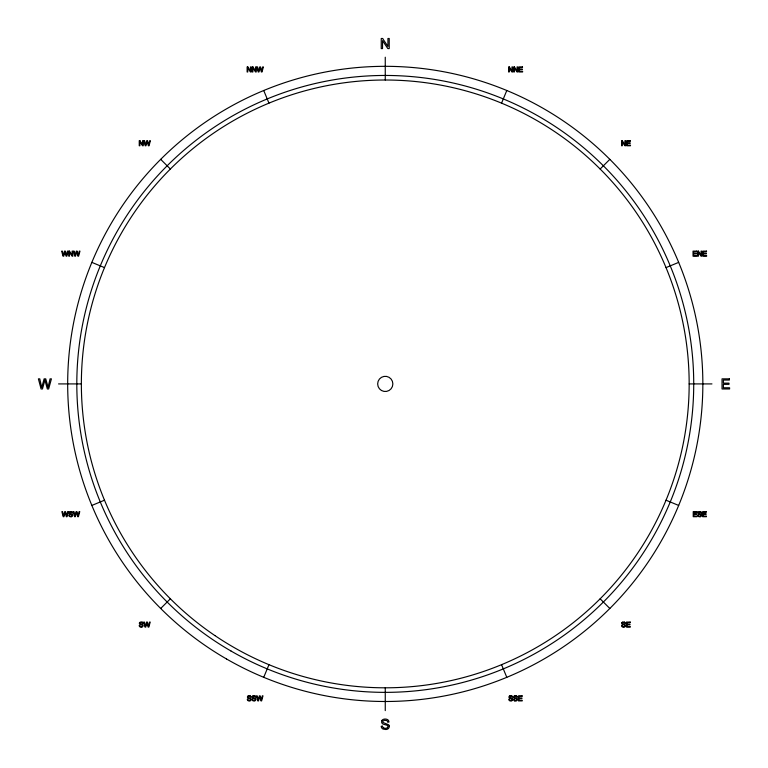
<?xml version="1.0" encoding="UTF-8"?>
<svg xmlns="http://www.w3.org/2000/svg" width="768" height="768" viewBox="0 0 768 768"><rect width="100%" height="100%" fill="white"/><g stroke="black" fill="none" stroke-linecap="round" stroke-linejoin="round"><path stroke-width="1.15" d="M66.662 515.99L67.709 511.632L68.381 511.632L66.989 516.701L66.346 516.701L65.232 512.669M44.928 380.179L47.347 388.973L48.643 388.973L51.418 378.854L50.074 378.854L47.981 387.562A27.36 27.36 0 0 0 47.184 383.981L45.744 378.854L44.122 378.854L41.741 387.562L39.773 378.854L38.4 378.854L41.088 388.973L42.451 388.973L44.899 380.074M259.728 696.499L258.518 700.906L257.827 700.906L256.483 695.846L257.174 695.846L258.163 700.195L259.354 695.846L260.16 695.846L260.88 698.41A13.68 13.68 0 0 1 261.283 700.195L262.32 695.846L262.992 695.846L261.61 700.906L260.966 700.906L259.757 696.538M258.778 70.358L258.557 71.27L257.568 66.922L256.886 66.922L258.23 71.981L258.912 71.981L260.131 67.526L261.36 71.981L262.003 71.981L263.395 66.922L262.714 66.922L261.667 71.27A13.68 13.68 0 0 0 261.274 69.485L260.554 66.922L259.747 66.922L258.778 70.339M263.731 677.318L268.963 664.685M501.562 103.142L506.794 90.509M160.694 608.477L170.371 598.8M600.154 169.018L609.821 159.35M387.312 727.824L386.938 728.035A3.782 3.782 0 0 1 383.587 727.824M91.853 505.44L104.486 500.208M666.029 267.61L678.662 262.378M621.552 625.498L622.186 625.44A1.43 1.43 0 0 0 622.349 626.006C623.04 627.485 626.246 626.054 624.278 625.008A10.579 10.579 0 0 0 623.606 624.835L622.733 624.586A1.325 1.325 0 0 1 621.898 622.618M701.578 513.062L699.84 512.141A2.765 2.765 0 0 0 699.418 512.15L698.554 513.034L699.744 513.706A14.458 14.458 0 0 1 700.282 513.84C703.056 514.234 701.126 517.853 698.947 516.672A1.718 1.718 0 0 1 697.67 515.069L698.333 515.021A1.43 1.43 0 0 0 698.496 515.578C699.322 517.142 702.384 515.434 700.483 514.608A10.579 10.579 0 0 0 699.754 514.406L698.774 514.118A1.325 1.325 0 0 1 698.045 512.189M58.56 383.914L81.36 383.914M689.165 383.914L711.955 383.914M514.742 700.877C516.902 702.058 518.87 698.458 516.077 698.054A14.458 14.458 0 0 0 515.539 697.92L514.339 697.238L515.213 696.365A2.765 2.765 0 0 1 515.635 696.355L517.363 697.267A1.498 1.498 0 0 0 516.461 695.923M514.57 698.333L515.549 698.611A10.579 10.579 0 0 1 516.221 698.794C518.131 699.706 515.194 701.28 514.33 699.85A1.43 1.43 0 0 1 514.128 699.226L513.494 699.283A1.718 1.718 0 0 0 514.742 700.896M509.846 698.333L510.826 698.611A10.579 10.579 0 0 1 511.507 698.794C513.456 699.706 510.278 701.338 509.578 699.782A1.43 1.43 0 0 1 509.414 699.226L508.771 699.283A1.718 1.718 0 0 0 510.019 700.896C512.189 702.038 514.147 698.477 511.363 698.054A14.458 14.458 0 0 0 510.816 697.92L509.626 697.238L510.49 696.365A2.765 2.765 0 0 1 510.922 696.355L512.65 697.267A1.498 1.498 0 0 0 511.747 695.923M253.085 698.333L254.054 698.611A10.579 10.579 0 0 1 254.736 698.794C256.637 699.706 253.709 701.29 252.845 699.85A1.43 1.43 0 0 1 252.643 699.226L252 699.283A1.718 1.718 0 0 0 253.248 700.896C255.418 702.038 257.386 698.477 254.592 698.054A14.458 14.458 0 0 0 254.045 697.92L252.854 697.238L253.718 696.365A2.765 2.765 0 0 1 254.15 696.355L255.878 697.267A1.498 1.498 0 0 0 254.976 695.923M248.362 698.333L249.341 698.611A10.579 10.579 0 0 1 250.022 698.794C251.962 699.706 248.794 701.338 248.083 699.782A1.43 1.43 0 0 1 247.93 699.226L247.286 699.283A1.718 1.718 0 0 0 248.534 700.896C250.704 702.038 252.662 698.477 249.869 698.054A14.458 14.458 0 0 0 249.331 697.92L248.141 697.238L249.005 696.365A2.765 2.765 0 0 1 249.427 696.355L251.165 697.267A1.498 1.498 0 0 0 250.262 695.923M91.853 262.378L104.486 267.61M666.029 500.208L678.662 505.44M383.568 727.853L383.165 727.574A1.843 1.843 0 0 1 382.79 727.104L382.454 725.981L381.206 726.346A3.312 3.312 0 0 0 382.963 729.034L385.776 729.514A4.464 4.464 0 0 0 387.667 729.034L388.051 728.784A2.87 2.87 0 0 0 388.79 728.016A3.043 3.043 0 0 0 388.992 727.651A2.746 2.746 0 0 0 389.251 726.49A2.87 2.87 0 0 0 389.232 726.058M387.523 725.597L387.062 725.299A3.744 3.744 0 0 0 386.506 725.078L386.112 724.963A33.389 33.389 0 0 0 385.296 724.762L383.347 724.195A3.494 3.494 0 0 1 382.675 723.84L382.253 723.494A2.467 2.467 0 0 1 382.042 720.432M160.694 159.35L170.371 169.018M600.154 598.8L609.821 608.477M263.731 90.509L268.963 103.142M501.562 664.685L506.794 677.318M65.194 512.534L63.898 516.701L63.216 516.701L61.872 511.632L62.554 511.632L63.542 515.99L64.733 511.632L65.539 511.632L66.269 514.195A13.68 13.68 0 0 1 66.662 515.99M74.717 514.954L74.928 515.99L76.118 511.632L76.934 511.632L77.654 514.195A13.68 13.68 0 0 1 78.058 515.99L79.094 511.632L79.766 511.632L78.384 516.701L77.731 516.701L76.502 512.294L75.283 516.701L74.602 516.701L73.258 511.632L73.949 511.632L74.746 515.088M385.258 57.216L385.258 80.006M385.258 687.811L385.258 710.611M71.75 511.718A1.498 1.498 0 0 1 72.662 513.062L70.915 512.141A2.765 2.765 0 0 0 70.493 512.15L69.629 513.034L70.819 513.706A14.458 14.458 0 0 1 71.357 513.84C74.131 514.234 72.202 517.853 70.032 516.672A1.718 1.718 0 0 1 68.755 515.069L69.408 515.021A1.43 1.43 0 0 0 69.571 515.578C70.512 517.229 73.44 515.251 71.568 514.608A10.579 10.579 0 0 0 70.829 514.406L69.85 514.118A1.325 1.325 0 0 1 69.12 512.189M71.731 511.757A2.477 2.477 0 0 0 69.725 511.786A1.373 1.373 0 0 0 69.178 512.227M142.186 622.138A1.498 1.498 0 0 1 143.098 623.491L141.36 622.57A2.765 2.765 0 0 0 140.938 622.579L140.064 623.453L141.264 624.134A14.458 14.458 0 0 1 141.802 624.269C144.566 624.653 142.637 628.282 140.467 627.101A1.718 1.718 0 0 1 139.19 625.498L139.843 625.44A1.43 1.43 0 0 0 140.016 626.006C140.794 627.562 143.933 625.891 141.946 625.008A10.579 10.579 0 0 0 141.274 624.835L140.294 624.547A1.325 1.325 0 0 1 139.555 622.618M142.176 622.176A2.477 2.477 0 0 0 140.17 622.214A1.373 1.373 0 0 0 139.622 622.646M252.96 695.99A2.477 2.477 0 0 1 254.957 695.962M253.075 698.342A1.325 1.325 0 0 1 252.922 695.885M248.237 695.99A2.477 2.477 0 0 1 250.243 695.962M248.362 698.342A1.325 1.325 0 0 1 248.198 695.885M621.533 625.498A1.718 1.718 0 0 0 622.8 627.11C624.97 628.262 626.918 624.682 624.134 624.269A14.458 14.458 0 0 0 623.597 624.134L622.406 623.453L623.27 622.579A2.765 2.765 0 0 1 623.693 622.57L625.43 623.491A1.498 1.498 0 0 0 624.528 622.138M622.502 622.214A2.477 2.477 0 0 1 624.509 622.176M621.955 622.646A1.373 1.373 0 0 1 622.502 622.195M700.675 511.718A1.498 1.498 0 0 1 701.578 513.062M700.656 511.757A2.477 2.477 0 0 0 698.65 511.786A1.373 1.373 0 0 0 698.102 512.227M389.222 726.096A2.458 2.458 0 0 0 388.598 724.742L383.165 722.563A1.123 1.123 0 0 1 382.896 722.016A1.373 1.373 0 0 1 382.877 721.594A1.238 1.238 0 0 1 383.088 721.037L384.374 720.298L386.621 720.509A1.738 1.738 0 0 1 387.341 721.152L387.658 722.17L388.944 722.074A3.072 3.072 0 0 0 388.33 720.307A2.717 2.717 0 0 0 387.715 719.731L387.12 719.414A4.291 4.291 0 0 0 386.438 719.194L385.69 719.078A6.374 6.374 0 0 0 384.883 719.059A4.867 4.867 0 0 0 383.28 719.386L382.714 719.702A2.515 2.515 0 0 0 382.013 720.403M387.542 725.578A1.421 1.421 0 0 1 387.389 727.709M514.445 695.99A2.477 2.477 0 0 1 516.451 695.962M514.56 698.342A1.325 1.325 0 0 1 514.406 695.885M509.722 695.99A2.477 2.477 0 0 1 511.728 695.962M509.846 698.342A1.325 1.325 0 0 1 509.693 695.885M66.48 255.418L66.461 255.485A13.68 13.68 0 0 0 66.067 253.69L65.347 251.126L64.541 251.126L63.35 255.485L62.362 251.126L61.68 251.126L63.024 256.186L63.706 256.186L64.925 251.741L66.154 256.186L66.797 256.186L68.189 251.126L67.507 251.126L66.49 255.36M78.259 255.418L78.25 255.485A13.68 13.68 0 0 0 77.846 253.69L77.126 251.126L76.32 251.126L75.13 255.485L74.141 251.126L73.459 251.126L74.803 256.186L75.485 256.186L76.704 251.741L77.933 256.186L78.576 256.186L79.968 251.126L79.296 251.126L78.269 255.36M148.694 144.998L148.685 145.056A13.68 13.68 0 0 0 148.291 143.261L147.571 140.698L146.755 140.698L145.565 145.056L144.586 140.698L143.894 140.698L145.238 145.766L145.92 145.766L147.149 141.312L148.368 145.766L149.021 145.766L150.403 140.698L149.731 140.698L148.714 144.931M148.502 626.352L148.493 626.419A13.68 13.68 0 0 0 148.09 624.624L147.37 622.061L146.563 622.061L145.373 626.419L144.384 622.061L143.702 622.061L145.046 627.12L145.728 627.12L146.947 622.675L148.176 627.12L148.819 627.12L150.211 622.061L149.539 622.061L148.502 626.352M382.618 38.477L381.245 38.477L381.245 48.605L382.531 48.605L382.531 40.646L387.85 48.605L389.222 48.605L389.222 38.477L387.936 38.477L387.936 46.426L382.618 38.477M247.805 66.922L247.123 66.922L247.123 71.981L247.766 71.981L247.766 68.006L250.426 71.981L251.107 71.981L251.107 66.922L250.464 66.922L250.464 70.896L247.805 66.922M252.912 66.922L252.23 66.922L252.23 71.981L252.874 71.981L252.874 68.006L255.533 71.981L256.214 71.981L256.214 66.922L255.571 66.922L255.571 70.896L252.912 66.922M509.299 66.922L508.608 66.922L508.608 71.981L509.251 71.981L509.251 68.006L511.91 71.981L512.592 71.981L512.592 66.922L511.958 66.922L511.958 70.896L509.299 66.922M514.406 66.922L513.715 66.922L513.715 71.981L514.358 71.981L514.358 68.006L517.018 71.981L517.699 71.981L517.699 66.922L517.066 66.922L517.066 70.896L514.406 66.922M522.499 66.922L518.842 66.922L518.842 71.981L522.624 71.981L522.624 71.386L519.514 71.386L519.514 69.658L522.317 69.658L522.317 69.062L519.514 69.062L519.514 67.517L522.499 67.517L522.499 66.922M139.93 140.698L139.248 140.698L139.248 145.766L139.882 145.766L139.882 141.782L142.541 145.766L143.232 145.766L143.232 140.698L142.589 140.698L142.589 144.672L139.93 140.698M622.262 140.698L621.581 140.698L621.581 145.766L622.224 145.766L622.224 141.782L624.883 145.766L625.565 145.766L625.565 140.698L624.922 140.698L624.922 144.672L622.262 140.698M630.365 140.698L626.707 140.698L626.707 145.766L630.48 145.766L630.48 145.162L627.379 145.162L627.379 143.443L630.173 143.443L630.173 142.848L627.379 142.848L627.379 141.302L630.365 141.302L630.365 140.698M69.494 251.126L68.803 251.126L68.803 256.186L69.446 256.186L69.446 252.211L72.106 256.186L72.787 256.186L72.787 251.126L72.144 251.126L72.144 255.101L69.494 251.126M696.691 251.126L693.034 251.126L693.034 256.186L696.806 256.186L696.806 255.59L693.696 255.59L693.696 253.872L696.499 253.872L696.499 253.277L693.696 253.277L693.696 251.722L696.691 251.722L696.691 251.126M698.41 251.126L697.728 251.126L697.728 256.186L698.371 256.186L698.371 252.211L701.03 256.186L701.712 256.186L701.712 251.126L701.069 251.126L701.069 255.101L698.41 251.126M706.512 251.126L702.854 251.126L702.854 256.186L706.627 256.186L706.627 255.59L703.526 255.59L703.526 253.872L706.32 253.872L706.32 253.277L703.526 253.277L703.526 251.722L706.512 251.722L706.512 251.126M729.37 378.854L722.045 378.854L722.045 388.973L729.6 388.973L729.6 387.782L723.389 387.782L723.389 384.336L728.986 384.336L728.986 383.146L723.389 383.146L723.389 380.045L729.37 380.045L729.37 378.854M696.883 511.632L693.226 511.632L693.226 516.701L696.998 516.701L696.998 516.096L693.898 516.096L693.898 514.378L696.691 514.378L696.691 513.782L693.898 513.782L693.898 512.237L696.883 512.237L696.883 511.632M706.32 511.632L702.653 511.632L702.653 516.701L706.435 516.701L706.435 516.096L703.325 516.096L703.325 514.378L706.128 514.378L706.128 513.782L703.325 513.782L703.325 512.237L706.32 512.237L706.32 511.632M630.173 622.061L626.506 622.061L626.506 627.12L630.288 627.12L630.288 626.525L627.178 626.525L627.178 624.806L629.981 624.806L629.981 624.211L627.178 624.211L627.178 622.656L630.173 622.656L630.173 622.061M522.106 695.846L518.448 695.846L518.448 700.906L522.221 700.906L522.221 700.31L519.12 700.31L519.12 698.582L521.914 698.582L521.914 697.987L519.12 697.987L519.12 696.442L522.106 696.442L522.106 695.846M214.925 635.587A303.907 303.907 0 0 0 688.387 405.59A303.907 303.907 0 0 0 252.47 110.554A303.907 303.907 0 0 0 214.925 635.587M226.474 658.944A317.578 317.578 0 0 0 702.845 383.914A317.578 317.578 0 0 0 226.474 108.874A317.578 317.578 0 0 0 226.474 658.944M231.034 651.043A308.467 308.467 0 0 0 693.725 383.914A308.467 308.467 0 0 0 231.034 116.774A308.467 308.467 0 0 0 231.034 651.043M381.466 390.49A7.594 7.594 0 0 0 392.861 383.914A7.594 7.594 0 0 0 381.466 377.328A7.594 7.594 0 0 0 381.466 390.49"/></g></svg>
